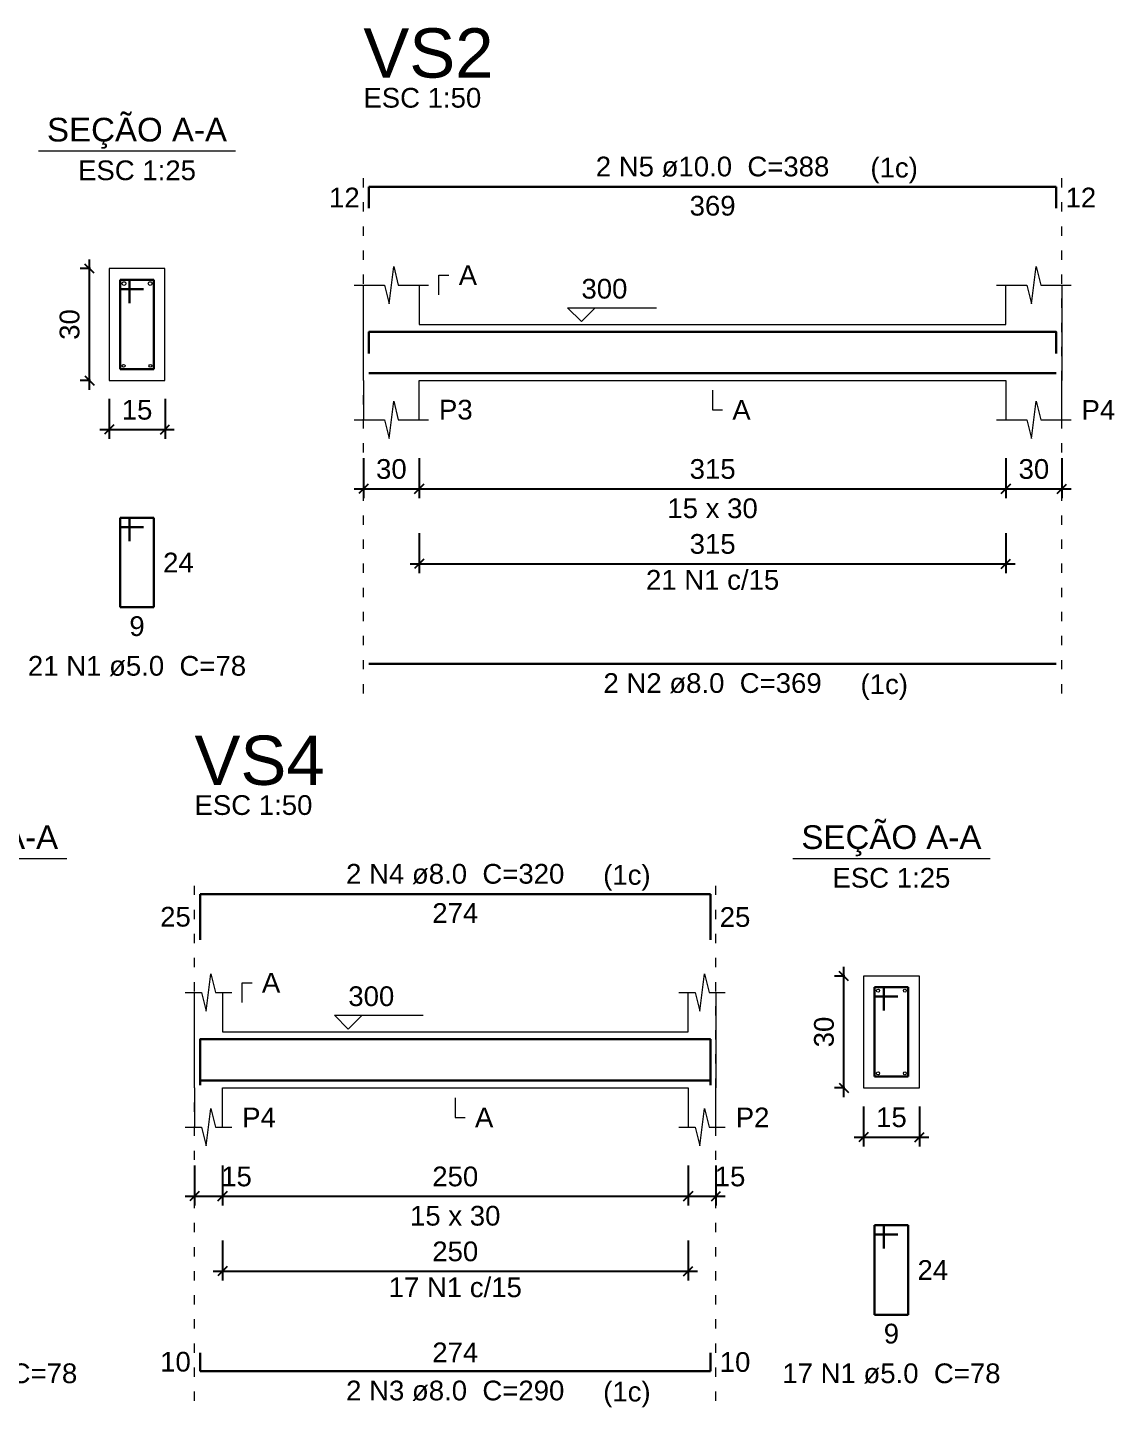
# Model space of a CAD drawing. Header units: millimetres. Extents: x 6 to 142, y -85 to 56.
# Drawn here: x 65.57 to 77.24, y -1.73 to 13.09 of the extents above; entities that cross this region are included whole.
import ezdxf

# ---------------------------------------------------------------- set-up
doc = ezdxf.new("R2010")
doc.units = ezdxf.units.MM
doc.linetypes.add('DOT2', pattern=[3.175, 0, -3.175])
for name, color, linetype, lineweight in [('DT-Barras na forma', 2, 'Continuous', 30), ('DT-Barras no corte', 5, 'Continuous', 5), ('DT-Barras rebatidas', 2, 'Continuous', 30), ('DT-Cotas', 9, 'Continuous', 5), ('DT-Forma', 5, 'Continuous', 5), ('DT-Pontilhado', 9, 'DOT2', 5), ('DT-Textos', 7, 'Continuous', 5), ('DT-Título', 3, 'Continuous', 20)]:
    doc.layers.add(name, color=color, linetype=linetype, lineweight=lineweight)
doc.styles.add('Arial', font='arial.ttf')
doc.styles.get("Standard").update_dxf_attribs({"font": 'arial.ttf'})
doc.dimstyles.new('UM_25.000000', dxfattribs={"dimtxt": 0.18, "dimasz": 0.1, "dimexe": 0.1, "dimexo": 0.2, "dimgap": 0, "dimtad": 1, "dimtih": 1, "dimtoh": 1, "dimdec": 1, "dimlfac": 25, "dimzin": 0, "dimdsep": 46, "dimtxsty": 'Standard', "dimblk": 'CLOSED', "dimblk1": 'CLOSED', "dimblk2": 'CLOSED', "dimcen": 0.09, "dimdle": 0.1, "dimadec": 1, "dimazin": 2, "dimtfac": 1, "dimtdec": 4, "dimtofl": 0, "dimtmove": 0, "dimatfit": 3, "dimldrblk": 'CLOSED', "dimfxl": 1, "dimtolj": 1, "dimarcsym": 0})
doc.dimstyles.new('UM_50.000000', dxfattribs={"dimtxt": 0.18, "dimasz": 0.1, "dimexe": 0.1, "dimexo": 0.2, "dimgap": 0, "dimtad": 1, "dimtih": 1, "dimtoh": 1, "dimdec": 1, "dimlfac": 50, "dimzin": 0, "dimdsep": 46, "dimtxsty": 'Standard', "dimblk": 'CLOSED', "dimblk1": 'CLOSED', "dimblk2": 'CLOSED', "dimcen": 0.09, "dimdle": 0.1, "dimadec": 1, "dimazin": 2, "dimtfac": 1, "dimtdec": 4, "dimtofl": 0, "dimtmove": 0, "dimatfit": 3, "dimldrblk": 'CLOSED', "dimfxl": 1, "dimtolj": 1, "dimarcsym": 0})

# ---------------------------------------------------------------- blocks, each defined once
blk = doc.blocks.new('_OBLIQUE')
at = {"color": 0, "linetype": 'ByBlock', "lineweight": -2}
blk.add_line((-0.5, -0.5), (0.5, 0.5), dxfattribs=at)
blk = doc.blocks.new('*D83')
at = {"layer": 'Defpoints', "color": 0, "transparency": 16777216}
for p in [(67.363, 1.067), (67.663, 1.067), (67.663, 0.537)]:
    blk.add_point(p, dxfattribs=at)
at = {"layer": 'DT-Cotas', "color": 0, "lineweight": -2, "transparency": 16777216}
for p, q in [((67.363, 0.867), (67.363, 0.437)), ((67.663, 0.867), (67.663, 0.437)), ((67.263, 0.537), (67.763, 0.537))]:
    blk.add_line(p, q, dxfattribs=at)
at = {"layer": 'DT-Cotas', "color": 0, "lineweight": -2, "transparency": 16777216, "xscale": 0.1, "yscale": 0.1, "zscale": 0.1, "rotation": 180}
blk.add_blockref('_OBLIQUE', (67.363, 0.537), dxfattribs=at)
at = {"layer": 'DT-Cotas', "color": 0, "lineweight": -2, "transparency": 16777216, "xscale": 0.1, "yscale": 0.1, "zscale": 0.1}
blk.add_blockref('_OBLIQUE', (67.663, 0.537), dxfattribs=at)
at = {"layer": 'DT-Cotas', "transparency": 16777216, "insert": (67.814, 0.749), "char_height": 0.2118, "attachment_point": 5, "rotation": 0.0057, "style": 'Arial'}
blk.add_mtext('\\A1;15', dxfattribs=at)
blk = doc.blocks.new('*D84')
at = {"layer": 'Defpoints', "color": 0, "transparency": 16777216}
for p in [(67.663, 1.067), (72.663, 1.067), (72.663, 0.537)]:
    blk.add_point(p, dxfattribs=at)
at = {"layer": 'DT-Cotas', "color": 0, "lineweight": -2, "transparency": 16777216}
for p, q in [((67.663, 0.867), (67.663, 0.437)), ((72.663, 0.867), (72.663, 0.437)), ((67.563, 0.537), (72.763, 0.537))]:
    blk.add_line(p, q, dxfattribs=at)
at = {"layer": 'DT-Cotas', "color": 0, "lineweight": -2, "transparency": 16777216, "xscale": 0.1, "yscale": 0.1, "zscale": 0.1, "rotation": 180}
blk.add_blockref('_OBLIQUE', (67.663, 0.537), dxfattribs=at)
at = {"layer": 'DT-Cotas', "color": 0, "lineweight": -2, "transparency": 16777216, "xscale": 0.1, "yscale": 0.1, "zscale": 0.1}
blk.add_blockref('_OBLIQUE', (72.663, 0.537), dxfattribs=at)
at = {"layer": 'DT-Cotas', "transparency": 16777216, "insert": (70.163, 0.749), "char_height": 0.2118, "attachment_point": 5, "rotation": 0.0057, "style": 'Arial'}
blk.add_mtext('\\A1;250', dxfattribs=at)
blk = doc.blocks.new('*D85')
at = {"layer": 'Defpoints', "color": 0, "transparency": 16777216}
for p in [(72.663, 1.067), (72.963, 1.067), (72.963, 0.537)]:
    blk.add_point(p, dxfattribs=at)
at = {"layer": 'DT-Cotas', "color": 0, "lineweight": -2, "transparency": 16777216}
for p, q in [((72.663, 0.867), (72.663, 0.437)), ((72.963, 0.867), (72.963, 0.437)), ((72.563, 0.537), (73.063, 0.537))]:
    blk.add_line(p, q, dxfattribs=at)
at = {"layer": 'DT-Cotas', "color": 0, "lineweight": -2, "transparency": 16777216, "xscale": 0.1, "yscale": 0.1, "zscale": 0.1, "rotation": 180}
blk.add_blockref('_OBLIQUE', (72.663, 0.537), dxfattribs=at)
at = {"layer": 'DT-Cotas', "color": 0, "lineweight": -2, "transparency": 16777216, "xscale": 0.1, "yscale": 0.1, "zscale": 0.1}
blk.add_blockref('_OBLIQUE', (72.963, 0.537), dxfattribs=at)
at = {"layer": 'DT-Cotas', "transparency": 16777216, "insert": (73.114, 0.749), "char_height": 0.2118, "attachment_point": 5, "rotation": 0.0057, "style": 'Arial'}
blk.add_mtext('\\A1;15', dxfattribs=at)
blk = doc.blocks.new('*D86')
at = {"layer": 'Defpoints', "color": 0, "transparency": 16777216}
for p in [(74.335, 2.902), (74.547, 2.902), (74.547, 1.702)]:
    blk.add_point(p, dxfattribs=at)
at = {"layer": 'DT-Cotas', "color": 0, "lineweight": -2, "transparency": 16777216}
for p, q in [((74.335, 1.602), (74.335, 3.002)), ((74.347, 2.902), (74.235, 2.902)), ((74.347, 1.702), (74.235, 1.702))]:
    blk.add_line(p, q, dxfattribs=at)
at = {"layer": 'DT-Cotas', "color": 0, "lineweight": -2, "transparency": 16777216, "xscale": 0.1, "yscale": 0.1, "zscale": 0.1}
for p, rotation in [((74.335, 2.902), 90), ((74.335, 1.702), 270)]:
    blk.add_blockref('_OBLIQUE', p, dxfattribs=dict(at, rotation=rotation))
at = {"layer": 'DT-Cotas', "transparency": 16777216, "insert": (74.123, 2.302), "char_height": 0.2118, "attachment_point": 5, "rotation": 90, "style": 'Arial'}
blk.add_mtext('\\A1;30', dxfattribs=at)
blk = doc.blocks.new('*D87')
at = {"layer": 'Defpoints', "color": 0, "transparency": 16777216}
for p in [(74.547, 1.702), (75.147, 1.702), (75.147, 1.173)]:
    blk.add_point(p, dxfattribs=at)
at = {"layer": 'DT-Cotas', "color": 0, "lineweight": -2, "transparency": 16777216}
for p, q in [((74.547, 1.502), (74.547, 1.073)), ((75.147, 1.502), (75.147, 1.073)), ((74.447, 1.173), (75.247, 1.173))]:
    blk.add_line(p, q, dxfattribs=at)
at = {"layer": 'DT-Cotas', "color": 0, "lineweight": -2, "transparency": 16777216, "xscale": 0.1, "yscale": 0.1, "zscale": 0.1, "rotation": 180}
blk.add_blockref('_OBLIQUE', (74.547, 1.173), dxfattribs=at)
at = {"layer": 'DT-Cotas', "color": 0, "lineweight": -2, "transparency": 16777216, "xscale": 0.1, "yscale": 0.1, "zscale": 0.1}
blk.add_blockref('_OBLIQUE', (75.147, 1.173), dxfattribs=at)
at = {"layer": 'DT-Cotas', "transparency": 16777216, "insert": (74.847, 1.385), "char_height": 0.2118, "attachment_point": 5, "rotation": 0.0057, "style": 'Arial'}
blk.add_mtext('\\A1;15', dxfattribs=at)
blk = doc.blocks.new('*D88')
at = {"layer": 'Defpoints', "color": 0, "transparency": 16777216}
for p in [(67.663, 0.262), (72.663, 0.262), (72.663, -0.267)]:
    blk.add_point(p, dxfattribs=at)
at = {"layer": 'DT-Cotas', "color": 0, "lineweight": -2, "transparency": 16777216}
for p, q in [((67.663, 0.062), (67.663, -0.367)), ((72.663, 0.062), (72.663, -0.367)), ((67.563, -0.267), (72.763, -0.267))]:
    blk.add_line(p, q, dxfattribs=at)
at = {"layer": 'DT-Cotas', "color": 0, "lineweight": -2, "transparency": 16777216, "xscale": 0.1, "yscale": 0.1, "zscale": 0.1, "rotation": 180}
blk.add_blockref('_OBLIQUE', (67.663, -0.267), dxfattribs=at)
at = {"layer": 'DT-Cotas', "color": 0, "lineweight": -2, "transparency": 16777216, "xscale": 0.1, "yscale": 0.1, "zscale": 0.1}
blk.add_blockref('_OBLIQUE', (72.663, -0.267), dxfattribs=at)
at = {"layer": 'DT-Cotas', "transparency": 16777216, "insert": (70.163, -0.056), "char_height": 0.2118, "attachment_point": 5, "rotation": 0.0057, "style": 'Arial'}
blk.add_mtext('\\A1;250', dxfattribs=at)
blk = doc.blocks.new('*D128')
at = {"layer": 'Defpoints', "color": 0, "transparency": 16777216}
for p in [(66.234, 10.501), (66.446, 10.501), (66.446, 9.301)]:
    blk.add_point(p, dxfattribs=at)
at = {"layer": 'DT-Cotas', "color": 0, "lineweight": -2, "transparency": 16777216}
for p, q in [((66.234, 9.201), (66.234, 10.601)), ((66.246, 10.501), (66.134, 10.501)), ((66.246, 9.301), (66.134, 9.301))]:
    blk.add_line(p, q, dxfattribs=at)
at = {"layer": 'DT-Cotas', "color": 0, "lineweight": -2, "transparency": 16777216, "xscale": 0.1, "yscale": 0.1, "zscale": 0.1}
for p, rotation in [((66.234, 10.501), 90), ((66.234, 9.301), 270)]:
    blk.add_blockref('_OBLIQUE', p, dxfattribs=dict(at, rotation=rotation))
at = {"layer": 'DT-Cotas', "transparency": 16777216, "insert": (66.022, 9.901), "char_height": 0.2118, "attachment_point": 5, "rotation": 90, "style": 'Arial'}
blk.add_mtext('\\A1;30', dxfattribs=at)
blk = doc.blocks.new('*D129')
at = {"layer": 'Defpoints', "color": 0, "transparency": 16777216}
for p in [(66.446, 9.301), (67.046, 9.301), (67.046, 8.772)]:
    blk.add_point(p, dxfattribs=at)
at = {"layer": 'DT-Cotas', "color": 0, "lineweight": -2, "transparency": 16777216}
for p, q in [((66.446, 9.101), (66.446, 8.672)), ((67.046, 9.101), (67.046, 8.672)), ((66.346, 8.772), (67.146, 8.772))]:
    blk.add_line(p, q, dxfattribs=at)
at = {"layer": 'DT-Cotas', "color": 0, "lineweight": -2, "transparency": 16777216, "xscale": 0.1, "yscale": 0.1, "zscale": 0.1, "rotation": 180}
blk.add_blockref('_OBLIQUE', (66.446, 8.772), dxfattribs=at)
at = {"layer": 'DT-Cotas', "color": 0, "lineweight": -2, "transparency": 16777216, "xscale": 0.1, "yscale": 0.1, "zscale": 0.1}
blk.add_blockref('_OBLIQUE', (67.046, 8.772), dxfattribs=at)
at = {"layer": 'DT-Cotas', "transparency": 16777216, "insert": (66.746, 8.984), "char_height": 0.2118, "attachment_point": 5, "rotation": 0.0057, "style": 'Arial'}
blk.add_mtext('\\A1;15', dxfattribs=at)
blk = doc.blocks.new('*D119')
at = {"layer": 'Defpoints', "color": 0, "transparency": 16777216}
for p in [(69.177, 8.666), (69.777, 8.666), (69.777, 8.136)]:
    blk.add_point(p, dxfattribs=at)
at = {"layer": 'DT-Cotas', "color": 0, "lineweight": -2, "transparency": 16777216}
for p, q in [((69.177, 8.466), (69.177, 8.036)), ((69.777, 8.466), (69.777, 8.036)), ((69.077, 8.136), (69.877, 8.136))]:
    blk.add_line(p, q, dxfattribs=at)
at = {"layer": 'DT-Cotas', "color": 0, "lineweight": -2, "transparency": 16777216, "xscale": 0.1, "yscale": 0.1, "zscale": 0.1, "rotation": 180}
blk.add_blockref('_OBLIQUE', (69.177, 8.136), dxfattribs=at)
at = {"layer": 'DT-Cotas', "color": 0, "lineweight": -2, "transparency": 16777216, "xscale": 0.1, "yscale": 0.1, "zscale": 0.1}
blk.add_blockref('_OBLIQUE', (69.777, 8.136), dxfattribs=at)
at = {"layer": 'DT-Cotas', "transparency": 16777216, "insert": (69.477, 8.348), "char_height": 0.2118, "attachment_point": 5, "rotation": 0.0057, "style": 'Arial'}
blk.add_mtext('\\A1;30', dxfattribs=at)
blk = doc.blocks.new('*D120')
at = {"layer": 'Defpoints', "color": 0, "transparency": 16777216}
for p in [(69.777, 8.666), (76.077, 8.666), (76.077, 8.136)]:
    blk.add_point(p, dxfattribs=at)
at = {"layer": 'DT-Cotas', "color": 0, "lineweight": -2, "transparency": 16777216}
for p, q in [((69.777, 8.466), (69.777, 8.036)), ((76.077, 8.466), (76.077, 8.036)), ((69.677, 8.136), (76.177, 8.136))]:
    blk.add_line(p, q, dxfattribs=at)
at = {"layer": 'DT-Cotas', "color": 0, "lineweight": -2, "transparency": 16777216, "xscale": 0.1, "yscale": 0.1, "zscale": 0.1, "rotation": 180}
blk.add_blockref('_OBLIQUE', (69.777, 8.136), dxfattribs=at)
at = {"layer": 'DT-Cotas', "color": 0, "lineweight": -2, "transparency": 16777216, "xscale": 0.1, "yscale": 0.1, "zscale": 0.1}
blk.add_blockref('_OBLIQUE', (76.077, 8.136), dxfattribs=at)
at = {"layer": 'DT-Cotas', "transparency": 16777216, "insert": (72.927, 8.348), "char_height": 0.2118, "attachment_point": 5, "rotation": 0.0057, "style": 'Arial'}
blk.add_mtext('\\A1;315', dxfattribs=at)
blk = doc.blocks.new('*D121')
at = {"layer": 'Defpoints', "color": 0, "transparency": 16777216}
for p in [(76.077, 8.666), (76.677, 8.666), (76.677, 8.136)]:
    blk.add_point(p, dxfattribs=at)
at = {"layer": 'DT-Cotas', "color": 0, "lineweight": -2, "transparency": 16777216}
for p, q in [((76.077, 8.466), (76.077, 8.036)), ((76.677, 8.466), (76.677, 8.036)), ((75.977, 8.136), (76.777, 8.136))]:
    blk.add_line(p, q, dxfattribs=at)
at = {"layer": 'DT-Cotas', "color": 0, "lineweight": -2, "transparency": 16777216, "xscale": 0.1, "yscale": 0.1, "zscale": 0.1, "rotation": 180}
blk.add_blockref('_OBLIQUE', (76.077, 8.136), dxfattribs=at)
at = {"layer": 'DT-Cotas', "color": 0, "lineweight": -2, "transparency": 16777216, "xscale": 0.1, "yscale": 0.1, "zscale": 0.1}
blk.add_blockref('_OBLIQUE', (76.677, 8.136), dxfattribs=at)
at = {"layer": 'DT-Cotas', "transparency": 16777216, "insert": (76.377, 8.348), "char_height": 0.2118, "attachment_point": 5, "rotation": 0.0057, "style": 'Arial'}
blk.add_mtext('\\A1;30', dxfattribs=at)
blk = doc.blocks.new('*D124')
at = {"layer": 'Defpoints', "color": 0, "transparency": 16777216}
for p in [(69.777, 7.861), (76.077, 7.861), (76.077, 7.331)]:
    blk.add_point(p, dxfattribs=at)
at = {"layer": 'DT-Cotas', "color": 0, "lineweight": -2, "transparency": 16777216}
for p, q in [((69.777, 7.661), (69.777, 7.231)), ((76.077, 7.661), (76.077, 7.231)), ((69.677, 7.331), (76.177, 7.331))]:
    blk.add_line(p, q, dxfattribs=at)
at = {"layer": 'DT-Cotas', "color": 0, "lineweight": -2, "transparency": 16777216, "xscale": 0.1, "yscale": 0.1, "zscale": 0.1, "rotation": 180}
blk.add_blockref('_OBLIQUE', (69.777, 7.331), dxfattribs=at)
at = {"layer": 'DT-Cotas', "color": 0, "lineweight": -2, "transparency": 16777216, "xscale": 0.1, "yscale": 0.1, "zscale": 0.1}
blk.add_blockref('_OBLIQUE', (76.077, 7.331), dxfattribs=at)
at = {"layer": 'DT-Cotas', "transparency": 16777216, "insert": (72.927, 7.543), "char_height": 0.2118, "attachment_point": 5, "rotation": 0.0057, "style": 'Arial'}
blk.add_mtext('\\A1;315', dxfattribs=at)

msp = doc.modelspace()

# ---------------------------------------------------------------- linework, layer by layer
at = {"layer": 'DT-Barras na forma'}
for p, q in [((66.6656, 10.3812), (66.5656, 10.3812)), ((66.5656, 10.3812), (66.5656, 9.4212)), ((66.9256, 10.3812), (66.5656, 10.3812)), ((66.5656, 10.3812), (66.5656, 10.2812)), ((66.6656, 10.1312), (66.6656, 10.3812)), ((66.9256, 9.4212), (66.9256, 10.3812)), ((66.5656, 10.2812), (66.8156, 10.2812)), ((66.5656, 9.4212), (66.9256, 9.4212)), ((74.7668, 2.7822), (74.6668, 2.7822)), ((74.6668, 2.7822), (74.6668, 1.8222)), ((75.0268, 2.7822), (74.6668, 2.7822)), ((74.6668, 2.7822), (74.6668, 2.6822)), ((74.6668, 2.6822), (74.9168, 2.6822)), ((74.7668, 2.5322), (74.7668, 2.7822)), ((75.0268, 1.8222), (75.0268, 2.7822)), ((74.6668, 1.8222), (75.0268, 1.8222))]:
    msp.add_line(p, q, dxfattribs=at)
for points in [[(69.2366, 9.5912), (69.2366, 9.8212), (76.6166, 9.8212), (76.6166, 9.5912)], [(69.2366, 9.3792), (76.6166, 9.3792)], [(67.423, 1.7318), (67.423, 2.2242), (72.903, 2.2242), (72.903, 1.7318)], [(67.423, 1.9802), (67.423, 1.7802), (72.903, 1.7802), (72.903, 1.9802)]]:
    msp.add_lwpolyline(points, dxfattribs=at)
at = {"layer": 'DT-Barras no corte'}
for centre, radius in [((66.6056, 10.3412), 0.02), ((66.8856, 10.3412), 0.02), ((66.6016, 9.4572), 0.016), ((66.8896, 9.4572), 0.016), ((74.7028, 2.7462), 0.016), ((74.9908, 2.7462), 0.016), ((74.7028, 1.8582), 0.016), ((74.9908, 1.8582), 0.016)]:
    msp.add_circle(centre, radius, dxfattribs=at)
at = {"layer": 'DT-Barras rebatidas'}
for p, q in [((69.2366, 11.1502), (69.2366, 11.3802)), ((69.2366, 11.3802), (76.6166, 11.3802)), ((76.6166, 11.3802), (76.6166, 11.1502)), ((66.6656, 7.8245), (66.5656, 7.8245)), ((66.5656, 7.8245), (66.5656, 6.8645)), ((66.9256, 7.8245), (66.5656, 7.8245)), ((66.5656, 7.8245), (66.5656, 7.7245)), ((66.5656, 7.7245), (66.8156, 7.7245)), ((66.6656, 7.5745), (66.6656, 7.8245)), ((66.9256, 6.8645), (66.9256, 7.8245)), ((66.5656, 6.8645), (66.9256, 6.8645)), ((69.2366, 6.2564), (76.6166, 6.2564)), ((67.423, 3.2908), (67.423, 3.7832)), ((67.423, 3.7832), (72.903, 3.7832)), ((72.903, 3.7832), (72.903, 3.2908)), ((74.7668, 0.2255), (74.6668, 0.2255)), ((74.6668, 0.2255), (74.6668, -0.7345)), ((75.0268, 0.2255), (74.6668, 0.2255)), ((74.6668, 0.2255), (74.6668, 0.1255)), ((74.7668, -0.0245), (74.7668, 0.2255)), ((75.0268, -0.7345), (75.0268, 0.2255)), ((74.6668, 0.1255), (74.9168, 0.1255)), ((74.6668, -0.7345), (75.0268, -0.7345)), ((67.423, -1.1426), (67.423, -1.3426)), ((72.903, -1.3426), (72.903, -1.1426)), ((67.423, -1.3426), (72.903, -1.3426))]:
    msp.add_line(p, q, dxfattribs=at)
at = {"layer": 'DT-Forma'}
for p, q in [((69.4516, 10.1248), (69.5016, 10.5248)), ((69.5016, 10.5248), (69.5516, 10.3248)), ((76.3516, 10.1248), (76.4016, 10.5248)), ((76.4016, 10.5248), (76.4516, 10.3248)), ((67.0456, 10.5012), (66.4456, 10.5012)), ((66.4456, 10.5012), (66.4456, 9.3012)), ((67.0456, 9.3012), (67.0456, 10.5012)), ((69.0766, 10.3248), (69.4016, 10.3248)), ((69.1766, 9.9012), (69.1766, 10.3248)), ((69.4016, 10.3248), (69.4516, 10.1248)), ((69.5516, 10.3248), (69.8766, 10.3248)), ((69.7766, 10.3248), (69.7766, 9.9012)), ((75.9766, 10.3248), (76.3016, 10.3248)), ((76.0766, 9.9012), (76.0766, 10.3248)), ((76.3016, 10.3248), (76.3516, 10.1248)), ((76.4516, 10.3248), (76.7766, 10.3248)), ((76.6766, 10.3248), (76.6766, 9.9012)), ((69.7766, 9.9012), (76.0766, 9.9012)), ((66.4456, 9.3012), (67.0456, 9.3012)), ((69.1766, 9.3012), (69.1766, 8.8776)), ((69.7766, 8.8776), (69.7766, 9.3012)), ((69.7766, 9.3012), (76.0766, 9.3012)), ((76.0766, 9.3012), (76.0766, 8.8776)), ((76.6766, 8.8776), (76.6766, 9.3012)), ((69.4516, 8.6776), (69.5016, 9.0776)), ((69.5016, 9.0776), (69.5516, 8.8776)), ((76.3516, 8.6776), (76.4016, 9.0776)), ((76.4016, 9.0776), (76.4516, 8.8776)), ((69.0766, 8.8776), (69.4016, 8.8776)), ((69.4016, 8.8776), (69.4516, 8.6776)), ((69.5516, 8.8776), (69.8766, 8.8776)), ((75.9766, 8.8776), (76.3016, 8.8776)), ((76.3016, 8.8776), (76.3516, 8.6776)), ((76.4516, 8.8776), (76.7766, 8.8776)), ((67.488, 2.5258), (67.538, 2.9258)), ((67.538, 2.9258), (67.588, 2.7258)), ((72.788, 2.5258), (72.838, 2.9258)), ((72.838, 2.9258), (72.888, 2.7258)), ((75.1468, 2.9022), (74.5468, 2.9022)), ((74.5468, 2.9022), (74.5468, 1.7022)), ((75.1468, 1.7022), (75.1468, 2.9022)), ((67.263, 2.7258), (67.438, 2.7258)), ((67.363, 2.3022), (67.363, 2.7258)), ((67.438, 2.7258), (67.488, 2.5258)), ((67.588, 2.7258), (67.763, 2.7258)), ((67.663, 2.7258), (67.663, 2.3022)), ((72.563, 2.7258), (72.738, 2.7258)), ((72.663, 2.3022), (72.663, 2.7258)), ((72.738, 2.7258), (72.788, 2.5258)), ((72.888, 2.7258), (73.063, 2.7258)), ((72.963, 2.7258), (72.963, 2.3022)), ((67.663, 2.3022), (72.663, 2.3022)), ((67.363, 1.7022), (67.363, 1.2786)), ((67.663, 1.2786), (67.663, 1.7022)), ((67.663, 1.7022), (72.663, 1.7022)), ((72.663, 1.7022), (72.663, 1.2786)), ((72.963, 1.2786), (72.963, 1.7022)), ((74.5468, 1.7022), (75.1468, 1.7022)), ((67.488, 1.0786), (67.538, 1.4786)), ((67.538, 1.4786), (67.588, 1.2786)), ((72.788, 1.0786), (72.838, 1.4786)), ((72.838, 1.4786), (72.888, 1.2786)), ((67.263, 1.2786), (67.438, 1.2786)), ((67.438, 1.2786), (67.488, 1.0786)), ((67.588, 1.2786), (67.763, 1.2786)), ((72.563, 1.2786), (72.738, 1.2786)), ((72.738, 1.2786), (72.788, 1.0786)), ((72.888, 1.2786), (73.063, 1.2786))]:
    msp.add_line(p, q, dxfattribs=at)
at = {"layer": 'DT-Forma', "linetype": 'Continuous'}
for p, q in [((69.1766, 9.3012), (69.1766, 9.9012)), ((76.6766, 9.9012), (76.6766, 9.3012)), ((67.363, 1.7022), (67.363, 2.3022)), ((72.963, 2.3022), (72.963, 1.7022))]:
    msp.add_line(p, q, dxfattribs=at)
at = {"layer": 'DT-Pontilhado', "ltscale": 0.05}
for p, q in [((69.1766, 5.9387), (69.1766, 11.592)), ((76.6766, 5.9387), (76.6766, 11.592)), ((67.363, -1.6603), (67.363, 3.995)), ((72.963, -1.6603), (72.963, 3.995))]:
    msp.add_line(p, q, dxfattribs=at)
at = {"layer": 'DT-Textos'}
for p, q in [((65.6866, 11.7661), (67.8046, 11.7661)), ((63.8731, 4.1671), (65.9911, 4.1671)), ((73.7878, 4.1671), (75.9058, 4.1671))]:
    msp.add_line(p, q, dxfattribs=at)
for points in [[(69.9884, 10.2189), (69.9884, 10.4307), (70.0943, 10.4307)], [(71.6666, 10.0813), (71.5183, 9.933), (71.37, 10.0813), (72.3231, 10.0813)], [(72.9266, 9.1953), (72.9266, 8.9835), (73.0325, 8.9835)], [(67.8748, 2.6199), (67.8748, 2.8317), (67.9807, 2.8317)], [(69.163, 2.4823), (69.0147, 2.334), (68.8665, 2.4823), (69.8196, 2.4823)], [(70.163, 1.5963), (70.163, 1.3845), (70.2689, 1.3845)]]:
    msp.add_lwpolyline(points, dxfattribs=at)

# ---------------------------------------------------------------- texts
at = {"layer": 'DT-Barras rebatidas', "color": 7, "char_height": 0.2118, "line_spacing_factor": 0.9, "style": 'Arial'}
for s, insert, width, attachment_point in [('2 N5 ø10.0  C=388', (72.9261, 11.4865), 4.32072, 8), ('12', (69.1367, 11.1593), 0.90832, 9), ('369', (72.9266, 11.2829), 1.16248, 2), ('12', (76.7166, 11.3711), 0.90832, 1), ('24', (67.0257, 7.4504), 0.90832, 1), ('21 N1 c/15', (72.9266, 7.0498), 2.5416, 8), ('9', (66.7456, 6.7672), 0.65416, 2), ('21 N1 ø5.0  C=78', (66.7454, 6.1235), 4.06656, 8), ('2 N2 ø8.0  C=369', (72.9261, 5.9385), 4.06656, 8), ('2 N4 ø8.0  C=320', (70.1626, 3.8895), 4.06656, 8), ('25', (67.3231, 3.4311), 0.90832, 9), ('274', (70.163, 3.686), 1.16248, 2), ('25', (73.003, 3.6429), 0.90832, 1), ('24', (75.1269, -0.1486), 0.90832, 1), ('17 N1 c/15', (70.163, -0.5492), 2.5416, 8), ('9', (74.8468, -0.8317), 0.65416, 2), ('274', (70.163, -1.2453), 1.16248, 8), ('10', (67.323, -1.3485), 0.90832, 9), ('10', (73.0031, -1.1367), 0.90832, 1), ('17 N1 ø5.0  C=78', (64.9318, -1.4755), 4.06656, 8), ('17 N1 ø5.0  C=78', (74.8466, -1.4755), 4.06656, 8), ('2 N3 ø8.0  C=290', (70.1626, -1.6605), 4.06656, 8)]:
    msp.add_mtext(s, dxfattribs=dict(at, insert=insert, width=width, attachment_point=attachment_point))
at = {"layer": 'DT-Textos', "line_spacing_factor": 0.798, "style": 'Arial'}
for s, insert, char_height, width, attachment_point in [('ESC 1:50', (69.1761, 12.2275), 0.2118, 2.03328, 7), ('SEÇÃO A-A', (66.7454, 11.7886), 0.25416, 2.744928, 8), ('ESC 1:25', (66.7454, 11.4485), 0.2118, 2.03328, 8), ('(1c)', (74.6211, 11.4166), 0.2118, 1.01664, 7), ('A', (70.2001, 10.3245), 0.2118, 0.25416, 7), ('300', (71.5181, 10.1765), 0.2118, 0.76248, 7), ('P3', (69.9881, 8.8775), 0.2118, 0.50832, 7), ('A', (73.1381, 8.8775), 0.2118, 0.25416, 7), ('P4', (76.8881, 8.8775), 0.2118, 0.50832, 7), ('15 x 30', (72.9261, 7.8185), 0.2118, 1.77912, 8), ('(1c)', (74.5151, 5.8686), 0.2118, 1.01664, 7), ('ESC 1:50', (67.3626, 4.6305), 0.2118, 2.03328, 7), ('SEÇÃO A-A', (64.9318, 4.1896), 0.25416, 2.744928, 8), ('SEÇÃO A-A', (74.8466, 4.1896), 0.25416, 2.744928, 8), ('(1c)', (71.7516, 3.8196), 0.2118, 1.01664, 7), ('ESC 1:25', (74.8466, 3.8495), 0.2118, 2.03328, 8), ('A', (68.0866, 2.7255), 0.2118, 0.25416, 7), ('300', (69.0146, 2.5775), 0.2118, 0.76248, 7), ('P4', (67.8746, 1.2785), 0.2118, 0.50832, 7), ('A', (70.3746, 1.2785), 0.2118, 0.25416, 7), ('P2', (73.1746, 1.2785), 0.2118, 0.50832, 7), ('15 x 30', (70.1626, 0.2195), 0.2118, 1.77912, 8), ('(1c)', (71.7516, -1.7304), 0.2118, 1.01664, 7)]:
    msp.add_mtext(s, dxfattribs=dict(at, insert=insert, char_height=char_height, width=width, attachment_point=attachment_point))
at = {"layer": 'DT-Título', "char_height": 0.5295, "width": 1.9062, "attachment_point": 7, "line_spacing_factor": 0.798, "style": 'Arial'}
for s, insert in [('VS2', (69.1761, 12.5454)), ('VS4', (67.3626, 4.9484))]:
    msp.add_mtext(s, dxfattribs=dict(at, insert=insert))

# ---------------------------------------------------------------- dimensions: what is measured, and where the dimension line sits
at = {"layer": 'DT-Cotas'}
for base, p1, p2, picture, middle in [((66.2338, 10.5012), (66.4456, 9.3012), (66.4456, 10.5012), '*D128', (66.022, 9.9012)), ((74.335, 2.9022), (74.5468, 1.7022), (74.5468, 2.9022), '*D86', (74.1232, 2.3022))]:
    dim = msp.add_linear_dim(base=base, p1=p1, p2=p2, angle=90, dimstyle='UM_25.000000', override={"dimtxt": 0.2118, "dimasz": 0.1, "dimexe": 0.1, "dimexo": 0.2, "dimtad": 1, "dimtih": 0, "dimtoh": 0, "dimdec": 1, "dimlfac": 25, "dimzin": 8, "dimtxsty": 'Arial', "dimblk": 'OBLIQUE', "dimblk1": 'OBLIQUE', "dimblk2": 'OBLIQUE', "dimsah": 1, "dimdle": 0.1, "dimse1": 0, "dimse2": 0, "dimclrt": 256, "dimadec": 1, "dimazin": 3, "dimtmove": 2, "dimldrblk": 'OBLIQUE'}, dxfattribs=at)
    dim.commit()
    dim.dimension.update_dxf_attribs({"geometry": picture, "text_midpoint": middle, "dimtype": 160, "text_rotation": 90})
for base, p1, p2, dimstyle, override, picture, middle in [((67.0456, 8.7717), (66.4456, 9.3012), (67.0456, 9.3012), 'UM_25.000000', {"dimtxt": 0.2118, "dimasz": 0.1, "dimexe": 0.1, "dimexo": 0.2, "dimtad": 1, "dimtih": 0, "dimtoh": 0, "dimdec": 1, "dimlfac": 25, "dimzin": 8, "dimtxsty": 'Arial', "dimblk": 'OBLIQUE', "dimblk1": 'OBLIQUE', "dimblk2": 'OBLIQUE', "dimsah": 1, "dimdle": 0.1, "dimse1": 0, "dimse2": 0, "dimclrt": 256, "dimadec": 1, "dimazin": 3, "dimtmove": 2, "dimldrblk": 'OBLIQUE'}, '*D129', (66.7456, 8.9835)), ((69.7766, 8.1363), (69.1766, 8.6658), (69.7766, 8.6658), 'UM_50.000000', {"dimtxt": 0.2118, "dimasz": 0.1, "dimexe": 0.1, "dimexo": 0.2, "dimtad": 1, "dimtih": 0, "dimtoh": 0, "dimdec": 1, "dimlfac": 50, "dimzin": 8, "dimtxsty": 'Arial', "dimblk": 'OBLIQUE', "dimblk1": 'OBLIQUE', "dimblk2": 'OBLIQUE', "dimsah": 1, "dimdle": 0.1, "dimse1": 0, "dimse2": 0, "dimclrt": 256, "dimadec": 1, "dimazin": 3, "dimtmove": 2, "dimldrblk": 'OBLIQUE'}, '*D119', (69.4766, 8.3481)), ((76.0766, 8.1363), (69.7766, 8.6658), (76.0766, 8.6658), 'UM_50.000000', {"dimtxt": 0.2118, "dimasz": 0.1, "dimexe": 0.1, "dimexo": 0.2, "dimtad": 1, "dimtih": 0, "dimtoh": 0, "dimdec": 1, "dimlfac": 50, "dimzin": 8, "dimtxsty": 'Arial', "dimblk": 'OBLIQUE', "dimblk1": 'OBLIQUE', "dimblk2": 'OBLIQUE', "dimsah": 1, "dimdle": 0.1, "dimse1": 0, "dimse2": 0, "dimclrt": 256, "dimadec": 1, "dimazin": 3, "dimtmove": 2, "dimldrblk": 'OBLIQUE'}, '*D120', (72.9266, 8.3481)), ((76.6766, 8.1363), (76.0766, 8.6658), (76.6766, 8.6658), 'UM_50.000000', {"dimtxt": 0.2118, "dimasz": 0.1, "dimexe": 0.1, "dimexo": 0.2, "dimtad": 1, "dimtih": 0, "dimtoh": 0, "dimdec": 1, "dimlfac": 50, "dimzin": 8, "dimtxsty": 'Arial', "dimblk": 'OBLIQUE', "dimblk1": 'OBLIQUE', "dimblk2": 'OBLIQUE', "dimsah": 1, "dimdle": 0.1, "dimse1": 0, "dimse2": 0, "dimclrt": 256, "dimadec": 1, "dimazin": 3, "dimtmove": 2, "dimldrblk": 'OBLIQUE'}, '*D121', (76.3766, 8.3481)), ((76.0766, 7.3315), (69.7766, 7.861), (76.0766, 7.861), 'UM_50.000000', {"dimtxt": 0.2118, "dimasz": 0.1, "dimexe": 0.1, "dimexo": 0.2, "dimtad": 1, "dimtih": 0, "dimtoh": 0, "dimdec": 1, "dimlfac": 50, "dimzin": 8, "dimtxsty": 'Arial', "dimblk": 'OBLIQUE', "dimblk1": 'OBLIQUE', "dimblk2": 'OBLIQUE', "dimsah": 1, "dimdle": 0.1, "dimse1": 0, "dimse2": 0, "dimclrt": 256, "dimadec": 1, "dimazin": 3, "dimtmove": 2, "dimldrblk": 'OBLIQUE'}, '*D124', (72.9266, 7.5433)), ((75.1468, 1.1727), (74.5468, 1.7022), (75.1468, 1.7022), 'UM_25.000000', {"dimtxt": 0.2118, "dimasz": 0.1, "dimexe": 0.1, "dimexo": 0.2, "dimtad": 1, "dimtih": 0, "dimtoh": 0, "dimdec": 1, "dimlfac": 25, "dimzin": 8, "dimtxsty": 'Arial', "dimblk": 'OBLIQUE', "dimblk1": 'OBLIQUE', "dimblk2": 'OBLIQUE', "dimsah": 1, "dimdle": 0.1, "dimse1": 0, "dimse2": 0, "dimclrt": 256, "dimadec": 1, "dimazin": 3, "dimtmove": 2, "dimldrblk": 'OBLIQUE'}, '*D87', (74.8468, 1.3845)), ((67.663, 0.5373), (67.363, 1.0668), (67.663, 1.0668), 'UM_50.000000', {"dimtxt": 0.2118, "dimasz": 0.1, "dimexe": 0.1, "dimexo": 0.2, "dimtad": 1, "dimtih": 0, "dimtoh": 0, "dimdec": 1, "dimlfac": 50, "dimzin": 8, "dimtxsty": 'Arial', "dimblk": 'OBLIQUE', "dimblk1": 'OBLIQUE', "dimblk2": 'OBLIQUE', "dimsah": 1, "dimdle": 0.1, "dimse1": 0, "dimse2": 0, "dimclrt": 256, "dimadec": 1, "dimazin": 3, "dimtmove": 2, "dimldrblk": 'OBLIQUE'}, '*D83', (67.8141, 0.7491)), ((72.663, 0.5373), (67.663, 1.0668), (72.663, 1.0668), 'UM_50.000000', {"dimtxt": 0.2118, "dimasz": 0.1, "dimexe": 0.1, "dimexo": 0.2, "dimtad": 1, "dimtih": 0, "dimtoh": 0, "dimdec": 1, "dimlfac": 50, "dimzin": 8, "dimtxsty": 'Arial', "dimblk": 'OBLIQUE', "dimblk1": 'OBLIQUE', "dimblk2": 'OBLIQUE', "dimsah": 1, "dimdle": 0.1, "dimse1": 0, "dimse2": 0, "dimclrt": 256, "dimadec": 1, "dimazin": 3, "dimtmove": 2, "dimldrblk": 'OBLIQUE'}, '*D84', (70.163, 0.7491)), ((72.963, 0.5373), (72.663, 1.0668), (72.963, 1.0668), 'UM_50.000000', {"dimtxt": 0.2118, "dimasz": 0.1, "dimexe": 0.1, "dimexo": 0.2, "dimtad": 1, "dimtih": 0, "dimtoh": 0, "dimdec": 1, "dimlfac": 50, "dimzin": 8, "dimtxsty": 'Arial', "dimblk": 'OBLIQUE', "dimblk1": 'OBLIQUE', "dimblk2": 'OBLIQUE', "dimsah": 1, "dimdle": 0.1, "dimse1": 0, "dimse2": 0, "dimclrt": 256, "dimadec": 1, "dimazin": 3, "dimtmove": 2, "dimldrblk": 'OBLIQUE'}, '*D85', (73.1141, 0.7491)), ((72.663, -0.2675), (67.663, 0.262), (72.663, 0.262), 'UM_50.000000', {"dimtxt": 0.2118, "dimasz": 0.1, "dimexe": 0.1, "dimexo": 0.2, "dimtad": 1, "dimtih": 0, "dimtoh": 0, "dimdec": 1, "dimlfac": 50, "dimzin": 8, "dimtxsty": 'Arial', "dimblk": 'OBLIQUE', "dimblk1": 'OBLIQUE', "dimblk2": 'OBLIQUE', "dimsah": 1, "dimdle": 0.1, "dimse1": 0, "dimse2": 0, "dimclrt": 256, "dimadec": 1, "dimazin": 3, "dimtmove": 2, "dimldrblk": 'OBLIQUE'}, '*D88', (70.163, -0.0557))]:
    dim = msp.add_linear_dim(base=base, p1=p1, p2=p2, dimstyle=dimstyle, override=override, dxfattribs=at)
    dim.commit()
    dim.dimension.update_dxf_attribs({"geometry": picture, "text_midpoint": middle, "dimtype": 160, "text_rotation": 0.00573})

doc.saveas('drawing.dxf')
